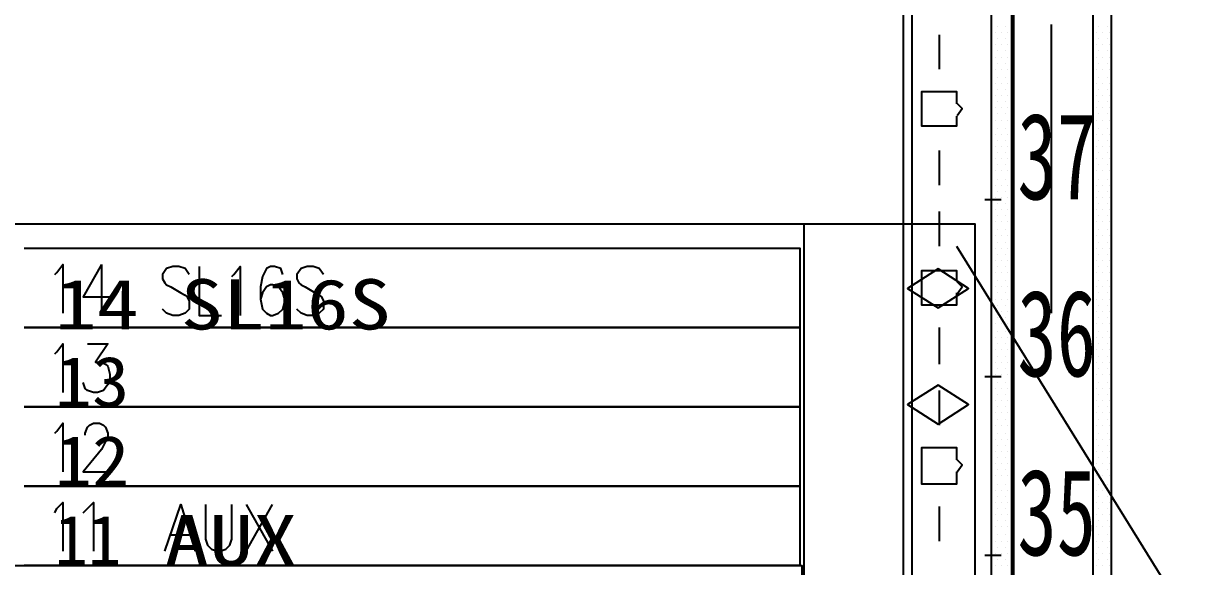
# Model space of a CAD drawing. Header units: metres. Extents: x 17 to 1264, y 17 to 859.
# Drawn here: x 474 to 556, y 524.8 to 563.3 of the extents above; entities that cross this region are included whole.
import ezdxf

# ---------------------------------------------------------------- set-up
doc = ezdxf.new("R2010")
doc.units = ezdxf.units.M
for name, color, linetype in [('LINES', 7, 'Continuous'), ('POLYLINES', 4, 'Continuous'), ('RECTS', 7, 'Continuous'), ('TEXTS', 3, 'Continuous')]:
    doc.layers.add(name, color=color, linetype=linetype)

msp = doc.modelspace()

# ---------------------------------------------------------------- linework, layer by layer
at = {"layer": 'LINES'}
for p, q in [((536.25, 96.77), (536.25, 692.06)), ((542.87, 563.04), (542.87, 563.04)), ((543.45, 563.04), (543.45, 563.04)), ((543.88, 563.04), (543.88, 563.04)), ((546.69, 563.18), (546.69, 542.74)), ((549.64, 563.04), (549.64, 563.04)), ((550.07, 563.04), (550.07, 563.04)), ((550.65, 563.04), (550.65, 563.04)), ((538.77, 562.46), (538.77, 560.02)), ((542.73, 562.61), (542.73, 562.61)), ((542.87, 562.18), (542.87, 562.18)), ((543.16, 562.61), (543.16, 562.61)), ((543.45, 562.18), (543.45, 562.18)), ((543.59, 562.61), (543.59, 562.61)), ((543.88, 562.18), (543.88, 562.18)), ((549.64, 562.18), (549.64, 562.18)), ((549.93, 562.61), (549.93, 562.61)), ((550.07, 562.18), (550.07, 562.18)), ((550.36, 562.61), (550.36, 562.61)), ((550.65, 562.18), (550.65, 562.18)), ((550.79, 562.61), (550.79, 562.61)), ((542.73, 561.74), (542.73, 561.74)), ((542.87, 561.31), (542.87, 561.31)), ((543.16, 561.74), (543.16, 561.74)), ((543.45, 561.31), (543.45, 561.31)), ((543.59, 561.74), (543.59, 561.74)), ((543.88, 561.31), (543.88, 561.31)), ((549.64, 561.31), (549.64, 561.31)), ((549.93, 561.74), (549.93, 561.74)), ((550.07, 561.31), (550.07, 561.31)), ((550.36, 561.74), (550.36, 561.74)), ((550.65, 561.31), (550.65, 561.31)), ((550.79, 561.74), (550.79, 561.74)), ((542.73, 560.88), (542.73, 560.88)), ((542.87, 560.45), (542.87, 560.45)), ((543.16, 560.88), (543.16, 560.88)), ((543.45, 560.45), (543.45, 560.45)), ((543.59, 560.88), (543.59, 560.88)), ((543.88, 560.45), (543.88, 560.45)), ((549.64, 560.45), (549.64, 560.45)), ((549.93, 560.88), (549.93, 560.88)), ((550.07, 560.45), (550.07, 560.45)), ((550.36, 560.88), (550.36, 560.88)), ((550.65, 560.45), (550.65, 560.45)), ((550.79, 560.88), (550.79, 560.88)), ((542.73, 560.02), (542.73, 560.02)), ((543.16, 560.02), (543.16, 560.02)), ((543.59, 560.02), (543.59, 560.02)), ((549.93, 560.02), (549.93, 560.02)), ((550.36, 560.02), (550.36, 560.02)), ((550.79, 560.02), (550.79, 560.02)), ((542.73, 559.01), (542.73, 559.01)), ((542.87, 559.44), (542.87, 559.44)), ((543.16, 559.01), (543.16, 559.01)), ((543.45, 559.44), (543.45, 559.44)), ((543.59, 559.01), (543.59, 559.01)), ((543.88, 559.44), (543.88, 559.44)), ((549.64, 559.44), (549.64, 559.44)), ((549.93, 559.01), (549.93, 559.01)), ((550.07, 559.44), (550.07, 559.44)), ((550.36, 559.01), (550.36, 559.01)), ((550.65, 559.44), (550.65, 559.44)), ((550.79, 559.01), (550.79, 559.01)), ((542.73, 558.14), (542.73, 558.14)), ((542.87, 558.58), (542.87, 558.58)), ((543.16, 558.14), (543.16, 558.14)), ((543.45, 558.58), (543.45, 558.58)), ((543.59, 558.14), (543.59, 558.14)), ((543.88, 558.58), (543.88, 558.58)), ((549.64, 558.58), (549.64, 558.58)), ((549.93, 558.14), (549.93, 558.14)), ((550.07, 558.58), (550.07, 558.58)), ((550.36, 558.14), (550.36, 558.14)), ((550.65, 558.58), (550.65, 558.58)), ((550.79, 558.14), (550.79, 558.14)), ((542.73, 557.28), (542.73, 557.28)), ((542.87, 557.71), (542.87, 557.71)), ((543.16, 557.28), (543.16, 557.28)), ((543.45, 557.71), (543.45, 557.71)), ((543.59, 557.28), (543.59, 557.28)), ((543.88, 557.71), (543.88, 557.71)), ((549.64, 557.71), (549.64, 557.71)), ((549.93, 557.28), (549.93, 557.28)), ((550.07, 557.71), (550.07, 557.71)), ((550.36, 557.28), (550.36, 557.28)), ((550.65, 557.71), (550.65, 557.71)), ((550.79, 557.28), (550.79, 557.28)), ((542.73, 556.42), (542.73, 556.42)), ((542.87, 556.85), (542.87, 556.85)), ((543.16, 556.42), (543.16, 556.42)), ((543.45, 556.85), (543.45, 556.85)), ((543.59, 556.42), (543.59, 556.42)), ((543.88, 556.85), (543.88, 556.85)), ((549.64, 556.85), (549.64, 556.85)), ((549.93, 556.42), (549.93, 556.42)), ((550.07, 556.85), (550.07, 556.85)), ((550.36, 556.42), (550.36, 556.42)), ((550.65, 556.85), (550.65, 556.85)), ((550.79, 556.42), (550.79, 556.42)), ((542.73, 555.41), (542.73, 555.41)), ((542.87, 555.84), (542.87, 555.84)), ((543.16, 555.41), (543.16, 555.41)), ((543.45, 555.84), (543.45, 555.84)), ((543.59, 555.41), (543.59, 555.41)), ((543.88, 555.84), (543.88, 555.84)), ((549.64, 555.84), (549.64, 555.84)), ((549.93, 555.41), (549.93, 555.41)), ((550.07, 555.84), (550.07, 555.84)), ((550.36, 555.41), (550.36, 555.41)), ((550.65, 555.84), (550.65, 555.84)), ((550.79, 555.41), (550.79, 555.41)), ((542.87, 554.98), (542.87, 554.98)), ((543.45, 554.98), (543.45, 554.98)), ((543.88, 554.98), (543.88, 554.98)), ((549.64, 554.98), (549.64, 554.98)), ((550.07, 554.98), (550.07, 554.98)), ((550.65, 554.98), (550.65, 554.98)), ((538.77, 554.26), (538.77, 551.81)), ((542.73, 554.54), (542.73, 554.54)), ((542.87, 554.11), (542.87, 554.11)), ((543.16, 554.54), (543.16, 554.54)), ((543.45, 554.11), (543.45, 554.11)), ((543.59, 554.54), (543.59, 554.54)), ((543.88, 554.11), (543.88, 554.11)), ((549.64, 554.11), (549.64, 554.11)), ((549.93, 554.54), (549.93, 554.54)), ((550.07, 554.11), (550.07, 554.11)), ((550.36, 554.54), (550.36, 554.54)), ((550.65, 554.11), (550.65, 554.11)), ((550.79, 554.54), (550.79, 554.54)), ((542.73, 553.68), (542.73, 553.68)), ((542.87, 553.25), (542.87, 553.25)), ((543.16, 553.68), (543.16, 553.68)), ((543.45, 553.25), (543.45, 553.25)), ((543.59, 553.68), (543.59, 553.68)), ((543.88, 553.25), (543.88, 553.25)), ((549.64, 553.25), (549.64, 553.25)), ((549.93, 553.68), (549.93, 553.68)), ((550.07, 553.25), (550.07, 553.25)), ((550.36, 553.68), (550.36, 553.68)), ((550.65, 553.25), (550.65, 553.25)), ((550.79, 553.68), (550.79, 553.68)), ((542.73, 552.82), (542.73, 552.82)), ((542.87, 552.24), (542.87, 552.24)), ((543.16, 552.82), (543.16, 552.82)), ((543.45, 552.24), (543.45, 552.24)), ((543.59, 552.82), (543.59, 552.82)), ((543.88, 552.24), (543.88, 552.24)), ((549.64, 552.24), (549.64, 552.24)), ((549.93, 552.82), (549.93, 552.82)), ((550.07, 552.24), (550.07, 552.24)), ((550.36, 552.82), (550.36, 552.82)), ((550.65, 552.24), (550.65, 552.24)), ((550.79, 552.82), (550.79, 552.82)), ((542.73, 551.81), (542.73, 551.81)), ((542.87, 551.38), (542.87, 551.38)), ((543.16, 551.81), (543.16, 551.81)), ((543.45, 551.38), (543.45, 551.38)), ((543.59, 551.81), (543.59, 551.81)), ((543.88, 551.38), (543.88, 551.38)), ((549.64, 551.38), (549.64, 551.38)), ((549.93, 551.81), (549.93, 551.81)), ((550.07, 551.38), (550.07, 551.38)), ((550.36, 551.81), (550.36, 551.81)), ((550.65, 551.38), (550.65, 551.38)), ((550.79, 551.81), (550.79, 551.81)), ((542.01, 550.8), (543.16, 550.8)), ((542.73, 550.94), (542.73, 550.94)), ((542.87, 550.51), (542.87, 550.51)), ((543.16, 550.94), (543.16, 550.94)), ((543.45, 550.51), (543.45, 550.51)), ((543.59, 550.94), (543.59, 550.94)), ((543.88, 550.51), (543.88, 550.51)), ((549.64, 550.51), (549.64, 550.51)), ((549.93, 550.94), (549.93, 550.94)), ((550.07, 550.51), (550.07, 550.51)), ((550.36, 550.94), (550.36, 550.94)), ((550.65, 550.51), (550.65, 550.51)), ((550.79, 550.94), (550.79, 550.94)), ((538.77, 549.94), (538.77, 547.49)), ((542.73, 550.08), (542.73, 550.08)), ((543.16, 550.08), (543.16, 550.08)), ((543.59, 550.08), (543.59, 550.08)), ((549.93, 550.08), (549.93, 550.08)), ((550.36, 550.08), (550.36, 550.08)), ((550.79, 550.08), (550.79, 550.08)), ((542.73, 549.22), (542.73, 549.22)), ((542.87, 549.65), (542.87, 549.65)), ((543.16, 549.22), (543.16, 549.22)), ((543.45, 549.65), (543.45, 549.65)), ((543.59, 549.22), (543.59, 549.22)), ((543.88, 549.65), (543.88, 549.65)), ((549.64, 549.65), (549.64, 549.65)), ((549.93, 549.22), (549.93, 549.22)), ((550.07, 549.65), (550.07, 549.65)), ((550.36, 549.22), (550.36, 549.22)), ((550.65, 549.65), (550.65, 549.65)), ((550.79, 549.22), (550.79, 549.22)), ((542.73, 548.21), (542.73, 548.21)), ((542.87, 548.64), (542.87, 548.64)), ((543.16, 548.21), (543.16, 548.21)), ((543.45, 548.64), (543.45, 548.64)), ((543.59, 548.21), (543.59, 548.21)), ((543.88, 548.64), (543.88, 548.64)), ((549.64, 548.64), (549.64, 548.64)), ((549.93, 548.21), (549.93, 548.21)), ((550.07, 548.64), (550.07, 548.64)), ((550.36, 548.21), (550.36, 548.21)), ((550.65, 548.64), (550.65, 548.64)), ((550.79, 548.21), (550.79, 548.21)), ((539.99, 547.49), (599.18, 452.02)), ((542.73, 547.34), (542.73, 547.34)), ((542.87, 547.78), (542.87, 547.78)), ((543.16, 547.34), (543.16, 547.34)), ((543.45, 547.78), (543.45, 547.78)), ((543.59, 547.34), (543.59, 547.34)), ((543.88, 547.78), (543.88, 547.78)), ((549.64, 547.78), (549.64, 547.78)), ((549.93, 547.34), (549.93, 547.34)), ((550.07, 547.78), (550.07, 547.78)), ((550.36, 547.34), (550.36, 547.34)), ((550.65, 547.78), (550.65, 547.78)), ((550.79, 547.34), (550.79, 547.34)), ((542.73, 546.48), (542.73, 546.48)), ((542.87, 546.91), (542.87, 546.91)), ((543.16, 546.48), (543.16, 546.48)), ((543.45, 546.91), (543.45, 546.91)), ((543.59, 546.48), (543.59, 546.48)), ((543.88, 546.91), (543.88, 546.91)), ((549.64, 546.91), (549.64, 546.91)), ((549.93, 546.48), (549.93, 546.48)), ((550.07, 546.91), (550.07, 546.91)), ((550.36, 546.48), (550.36, 546.48)), ((550.65, 546.91), (550.65, 546.91)), ((550.79, 546.48), (550.79, 546.48)), ((479.51, 546.19), (479.51, 542.74)), ((542.73, 545.62), (542.73, 545.62)), ((542.87, 546.05), (542.87, 546.05)), ((543.16, 545.62), (543.16, 545.62)), ((543.45, 546.05), (543.45, 546.05)), ((543.59, 545.62), (543.59, 545.62)), ((543.88, 546.05), (543.88, 546.05)), ((549.64, 546.05), (549.64, 546.05)), ((549.93, 545.62), (549.93, 545.62)), ((550.07, 546.05), (550.07, 546.05)), ((550.36, 545.62), (550.36, 545.62)), ((550.65, 546.05), (550.65, 546.05)), ((550.79, 545.62), (550.79, 545.62)), ((542.87, 545.04), (542.87, 545.04)), ((543.45, 545.04), (543.45, 545.04)), ((543.88, 545.04), (543.88, 545.04)), ((549.64, 545.04), (549.64, 545.04)), ((550.07, 545.04), (550.07, 545.04)), ((550.65, 545.04), (550.65, 545.04)), ((542.73, 544.61), (542.73, 544.61)), ((542.87, 544.18), (542.87, 544.18)), ((543.16, 544.61), (543.16, 544.61)), ((543.45, 544.18), (543.45, 544.18)), ((543.59, 544.61), (543.59, 544.61)), ((543.88, 544.18), (543.88, 544.18)), ((549.64, 544.18), (549.64, 544.18)), ((549.93, 544.61), (549.93, 544.61)), ((550.07, 544.18), (550.07, 544.18)), ((550.36, 544.61), (550.36, 544.61)), ((550.65, 544.18), (550.65, 544.18)), ((550.79, 544.61), (550.79, 544.61)), ((542.73, 543.74), (542.73, 543.74)), ((542.87, 543.31), (542.87, 543.31)), ((543.16, 543.74), (543.16, 543.74)), ((543.45, 543.31), (543.45, 543.31)), ((543.59, 543.74), (543.59, 543.74)), ((543.88, 543.31), (543.88, 543.31)), ((549.64, 543.31), (549.64, 543.31)), ((549.93, 543.74), (549.93, 543.74)), ((550.07, 543.31), (550.07, 543.31)), ((550.36, 543.74), (550.36, 543.74)), ((550.65, 543.31), (550.65, 543.31)), ((550.79, 543.74), (550.79, 543.74)), ((542.73, 542.88), (542.73, 542.88)), ((542.87, 542.45), (542.87, 542.45)), ((543.16, 542.88), (543.16, 542.88)), ((543.45, 542.45), (543.45, 542.45)), ((543.59, 542.88), (543.59, 542.88)), ((543.88, 542.45), (543.88, 542.45)), ((549.64, 542.45), (549.64, 542.45)), ((549.93, 542.88), (549.93, 542.88)), ((550.07, 542.45), (550.07, 542.45)), ((550.36, 542.88), (550.36, 542.88)), ((550.65, 542.45), (550.65, 542.45)), ((550.79, 542.88), (550.79, 542.88)), ((538.77, 541.73), (538.77, 539.14)), ((542.73, 542.02), (542.73, 542.02)), ((543.16, 542.02), (543.16, 542.02)), ((543.59, 542.02), (543.59, 542.02)), ((549.93, 542.02), (549.93, 542.02)), ((550.36, 542.02), (550.36, 542.02)), ((550.79, 542.02), (550.79, 542.02)), ((542.73, 541.01), (542.73, 541.01)), ((542.87, 541.44), (542.87, 541.44)), ((543.16, 541.01), (543.16, 541.01)), ((543.45, 541.44), (543.45, 541.44)), ((543.59, 541.01), (543.59, 541.01)), ((543.88, 541.44), (543.88, 541.44)), ((549.64, 541.44), (549.64, 541.44)), ((549.93, 541.01), (549.93, 541.01)), ((550.07, 541.44), (550.07, 541.44)), ((550.36, 541.01), (550.36, 541.01)), ((550.65, 541.44), (550.65, 541.44)), ((550.79, 541.01), (550.79, 541.01)), ((542.73, 540.14), (542.73, 540.14)), ((542.87, 540.58), (542.87, 540.58)), ((543.16, 540.14), (543.16, 540.14)), ((543.45, 540.58), (543.45, 540.58)), ((543.59, 540.14), (543.59, 540.14)), ((543.88, 540.58), (543.88, 540.58)), ((549.64, 540.58), (549.64, 540.58)), ((549.93, 540.14), (549.93, 540.14)), ((550.07, 540.58), (550.07, 540.58)), ((550.36, 540.14), (550.36, 540.14)), ((550.65, 540.58), (550.65, 540.58)), ((550.79, 540.14), (550.79, 540.14)), ((542.73, 539.28), (542.73, 539.28)), ((542.87, 539.71), (542.87, 539.71)), ((543.16, 539.28), (543.16, 539.28)), ((543.45, 539.71), (543.45, 539.71)), ((543.59, 539.28), (543.59, 539.28)), ((543.88, 539.71), (543.88, 539.71)), ((549.64, 539.71), (549.64, 539.71)), ((549.93, 539.28), (549.93, 539.28)), ((550.07, 539.71), (550.07, 539.71)), ((550.36, 539.28), (550.36, 539.28)), ((550.65, 539.71), (550.65, 539.71)), ((550.79, 539.28), (550.79, 539.28)), ((542.01, 538.27), (543.16, 538.27)), ((542.73, 538.42), (542.73, 538.42)), ((542.87, 538.85), (542.87, 538.85)), ((543.16, 538.42), (543.16, 538.42)), ((543.45, 538.85), (543.45, 538.85)), ((543.59, 538.42), (543.59, 538.42)), ((543.88, 538.85), (543.88, 538.85)), ((549.64, 538.85), (549.64, 538.85)), ((549.93, 538.42), (549.93, 538.42)), ((550.07, 538.85), (550.07, 538.85)), ((550.36, 538.42), (550.36, 538.42)), ((550.65, 538.85), (550.65, 538.85)), ((550.79, 538.42), (550.79, 538.42)), ((542.73, 537.41), (542.73, 537.41)), ((542.87, 537.84), (542.87, 537.84)), ((543.16, 537.41), (543.16, 537.41)), ((543.45, 537.84), (543.45, 537.84)), ((543.59, 537.41), (543.59, 537.41)), ((543.88, 537.84), (543.88, 537.84)), ((549.64, 537.84), (549.64, 537.84)), ((549.93, 537.41), (549.93, 537.41)), ((550.07, 537.84), (550.07, 537.84)), ((550.36, 537.41), (550.36, 537.41)), ((550.65, 537.84), (550.65, 537.84)), ((550.79, 537.41), (550.79, 537.41)), ((538.77, 537.26), (538.77, 534.82)), ((542.73, 536.54), (542.73, 536.54)), ((542.87, 536.98), (542.87, 536.98)), ((543.16, 536.54), (543.16, 536.54)), ((543.45, 536.98), (543.45, 536.98)), ((543.59, 536.54), (543.59, 536.54)), ((543.88, 536.98), (543.88, 536.98)), ((549.64, 536.98), (549.64, 536.98)), ((549.93, 536.54), (549.93, 536.54)), ((550.07, 536.98), (550.07, 536.98)), ((550.36, 536.54), (550.36, 536.54)), ((550.65, 536.98), (550.65, 536.98)), ((550.79, 536.54), (550.79, 536.54)), ((542.87, 536.11), (542.87, 536.11)), ((543.45, 536.11), (543.45, 536.11)), ((543.88, 536.11), (543.88, 536.11)), ((549.64, 536.11), (549.64, 536.11)), ((550.07, 536.11), (550.07, 536.11)), ((550.65, 536.11), (550.65, 536.11)), ((542.73, 535.68), (542.73, 535.68)), ((542.87, 535.25), (542.87, 535.25)), ((543.16, 535.68), (543.16, 535.68)), ((543.45, 535.25), (543.45, 535.25)), ((543.59, 535.68), (543.59, 535.68)), ((543.88, 535.25), (543.88, 535.25)), ((549.64, 535.25), (549.64, 535.25)), ((549.93, 535.68), (549.93, 535.68)), ((550.07, 535.25), (550.07, 535.25)), ((550.36, 535.68), (550.36, 535.68)), ((550.65, 535.25), (550.65, 535.25)), ((550.79, 535.68), (550.79, 535.68)), ((542.73, 534.82), (542.73, 534.82)), ((542.87, 534.24), (542.87, 534.24)), ((543.16, 534.82), (543.16, 534.82)), ((543.45, 534.24), (543.45, 534.24)), ((543.59, 534.82), (543.59, 534.82)), ((543.88, 534.24), (543.88, 534.24)), ((549.64, 534.24), (549.64, 534.24)), ((549.93, 534.82), (549.93, 534.82)), ((550.07, 534.24), (550.07, 534.24)), ((550.36, 534.82), (550.36, 534.82)), ((550.65, 534.24), (550.65, 534.24)), ((550.79, 534.82), (550.79, 534.82)), ((542.73, 533.81), (542.73, 533.81)), ((542.87, 533.38), (542.87, 533.38)), ((543.16, 533.81), (543.16, 533.81)), ((543.45, 533.38), (543.45, 533.38)), ((543.59, 533.81), (543.59, 533.81)), ((543.88, 533.38), (543.88, 533.38)), ((549.64, 533.38), (549.64, 533.38)), ((549.93, 533.81), (549.93, 533.81)), ((550.07, 533.38), (550.07, 533.38)), ((550.36, 533.81), (550.36, 533.81)), ((550.65, 533.38), (550.65, 533.38)), ((550.79, 533.81), (550.79, 533.81)), ((542.73, 532.94), (542.73, 532.94)), ((542.87, 532.51), (542.87, 532.51)), ((543.16, 532.94), (543.16, 532.94)), ((543.45, 532.51), (543.45, 532.51)), ((543.59, 532.94), (543.59, 532.94)), ((543.88, 532.51), (543.88, 532.51)), ((549.64, 532.51), (549.64, 532.51)), ((549.93, 532.94), (549.93, 532.94)), ((550.07, 532.51), (550.07, 532.51)), ((550.36, 532.94), (550.36, 532.94)), ((550.65, 532.51), (550.65, 532.51)), ((550.79, 532.94), (550.79, 532.94)), ((542.73, 532.08), (542.73, 532.08)), ((542.87, 531.65), (542.87, 531.65)), ((543.16, 532.08), (543.16, 532.08)), ((543.45, 531.65), (543.45, 531.65)), ((543.59, 532.08), (543.59, 532.08)), ((543.88, 531.65), (543.88, 531.65)), ((549.64, 531.65), (549.64, 531.65)), ((549.93, 532.08), (549.93, 532.08)), ((550.07, 531.65), (550.07, 531.65)), ((550.36, 532.08), (550.36, 532.08)), ((550.65, 531.65), (550.65, 531.65)), ((550.79, 532.08), (550.79, 532.08)), ((542.73, 531.22), (542.73, 531.22)), ((543.16, 531.22), (543.16, 531.22)), ((543.59, 531.22), (543.59, 531.22)), ((549.93, 531.22), (549.93, 531.22)), ((550.36, 531.22), (550.36, 531.22)), ((550.79, 531.22), (550.79, 531.22)), ((542.73, 530.21), (542.73, 530.21)), ((542.87, 530.64), (542.87, 530.64)), ((543.16, 530.21), (543.16, 530.21)), ((543.45, 530.64), (543.45, 530.64)), ((543.59, 530.21), (543.59, 530.21)), ((543.88, 530.64), (543.88, 530.64)), ((549.64, 530.64), (549.64, 530.64)), ((549.93, 530.21), (549.93, 530.21)), ((550.07, 530.64), (550.07, 530.64)), ((550.36, 530.21), (550.36, 530.21)), ((550.65, 530.64), (550.65, 530.64)), ((550.79, 530.21), (550.79, 530.21)), ((489.74, 525.89), (491.61, 529.2)), ((489.74, 529.2), (491.61, 525.89)), ((542.73, 529.34), (542.73, 529.34)), ((542.87, 529.78), (542.87, 529.78)), ((543.16, 529.34), (543.16, 529.34)), ((543.45, 529.78), (543.45, 529.78)), ((543.59, 529.34), (543.59, 529.34)), ((543.88, 529.78), (543.88, 529.78)), ((549.64, 529.78), (549.64, 529.78)), ((549.93, 529.34), (549.93, 529.34)), ((550.07, 529.78), (550.07, 529.78)), ((550.36, 529.34), (550.36, 529.34)), ((550.65, 529.78), (550.65, 529.78)), ((550.79, 529.34), (550.79, 529.34)), ((538.77, 529.06), (538.77, 526.61)), ((542.73, 528.48), (542.73, 528.48)), ((542.87, 528.91), (542.87, 528.91)), ((543.16, 528.48), (543.16, 528.48)), ((543.45, 528.91), (543.45, 528.91)), ((543.59, 528.48), (543.59, 528.48)), ((543.88, 528.91), (543.88, 528.91)), ((549.64, 528.91), (549.64, 528.91)), ((549.93, 528.48), (549.93, 528.48)), ((550.07, 528.91), (550.07, 528.91)), ((550.36, 528.48), (550.36, 528.48)), ((550.65, 528.91), (550.65, 528.91)), ((550.79, 528.48), (550.79, 528.48)), ((542.73, 527.62), (542.73, 527.62)), ((542.87, 528.05), (542.87, 528.05)), ((543.16, 527.62), (543.16, 527.62)), ((543.45, 528.05), (543.45, 528.05)), ((543.59, 527.62), (543.59, 527.62)), ((543.88, 528.05), (543.88, 528.05)), ((549.64, 528.05), (549.64, 528.05)), ((549.93, 527.62), (549.93, 527.62)), ((550.07, 528.05), (550.07, 528.05)), ((550.36, 527.62), (550.36, 527.62)), ((550.65, 528.05), (550.65, 528.05)), ((550.79, 527.62), (550.79, 527.62)), ((484.41, 527.04), (485.71, 527.04)), ((542.87, 527.04), (542.87, 527.04)), ((543.45, 527.04), (543.45, 527.04)), ((543.88, 527.04), (543.88, 527.04)), ((549.64, 527.04), (549.64, 527.04)), ((550.07, 527.04), (550.07, 527.04)), ((550.65, 527.04), (550.65, 527.04)), ((542.73, 526.61), (542.73, 526.61)), ((542.87, 526.18), (542.87, 526.18)), ((543.16, 526.61), (543.16, 526.61)), ((543.45, 526.18), (543.45, 526.18)), ((543.59, 526.61), (543.59, 526.61)), ((543.88, 526.18), (543.88, 526.18)), ((549.64, 526.18), (549.64, 526.18)), ((549.93, 526.61), (549.93, 526.61)), ((550.07, 526.18), (550.07, 526.18)), ((550.36, 526.61), (550.36, 526.61)), ((550.65, 526.18), (550.65, 526.18)), ((550.79, 526.61), (550.79, 526.61)), ((542.01, 525.6), (543.16, 525.6)), ((542.73, 525.74), (542.73, 525.74)), ((542.87, 525.31), (542.87, 525.31)), ((543.16, 525.74), (543.16, 525.74)), ((543.45, 525.31), (543.45, 525.31)), ((543.59, 525.74), (543.59, 525.74)), ((543.88, 525.31), (543.88, 525.31)), ((549.64, 525.31), (549.64, 525.31)), ((549.93, 525.74), (549.93, 525.74)), ((550.07, 525.31), (550.07, 525.31)), ((550.36, 525.74), (550.36, 525.74)), ((550.65, 525.31), (550.65, 525.31)), ((550.79, 525.74), (550.79, 525.74)), ((542.73, 524.88), (542.73, 524.88)), ((543.16, 524.88), (543.16, 524.88)), ((543.59, 524.88), (543.59, 524.88)), ((549.93, 524.88), (549.93, 524.88)), ((550.36, 524.88), (550.36, 524.88)), ((550.79, 524.88), (550.79, 524.88))]:
    msp.add_line(p, q, dxfattribs=at)
at = {"layer": 'POLYLINES'}
for points in [[(544.03, 693.65), (544.03, 550.08), (544.03, 96.77)], [(544.03, 693.65), (544.03, 550.08), (544.03, 96.77)], [(536.83, 674.78), (536.83, 535.82), (536.83, 96.77)], [(539.99, 556.7), (539.99, 555.98), (537.55, 555.98), (537.55, 558.43), (539.99, 558.43), (539.99, 557.57)], [(540.05, 556.74), (540.41, 557.23), (540.05, 557.59)], [(476.2, 545.47), (476.35, 545.62), (476.78, 546.19), (476.78, 542.74)], [(479.51, 546.19), (478.22, 543.89), (480.23, 543.89)], [(485.71, 545.47), (485.42, 545.9), (484.99, 546.05), (484.55, 546.05), (484.12, 545.9), (483.83, 545.47), (483.83, 545.18), (483.98, 544.9), (484.12, 544.75), (484.41, 544.61), (485.13, 544.18), (485.42, 544.03), (485.56, 543.89), (485.71, 543.6), (485.71, 543.02), (485.42, 542.74), (484.99, 542.59), (484.55, 542.59), (484.12, 542.74), (483.83, 543.02)], [(486.43, 546.05), (486.43, 542.59), (488.01, 542.59)], [(488.73, 545.33), (488.87, 545.47), (489.31, 546.05), (489.31, 542.59)], [(492.33, 545.47), (492.19, 545.9), (491.75, 546.05), (491.47, 546.05), (491.18, 545.9), (490.89, 545.33), (490.75, 544.61), (490.75, 543.74), (490.89, 543.02), (491.18, 542.74), (491.47, 542.59), (491.61, 542.59), (492.04, 542.74), (492.33, 543.02), (492.47, 543.6), (492.47, 543.74), (492.33, 544.18), (492.04, 544.61), (491.61, 544.75), (491.47, 544.75), (491.18, 544.61), (490.89, 544.18), (490.75, 543.74)], [(495.21, 545.47), (494.92, 545.9), (494.49, 546.05), (494.06, 546.05), (493.63, 545.9), (493.34, 545.47), (493.34, 545.18), (493.48, 544.9), (493.63, 544.75), (493.91, 544.61), (494.63, 544.18), (494.92, 544.03), (495.07, 543.89), (495.21, 543.6), (495.21, 543.02), (494.92, 542.74), (494.49, 542.59), (494.06, 542.59), (493.63, 542.74), (493.34, 543.02)], [(536.53, 544.5), (538.69, 543.13), (540.84, 544.5), (538.69, 545.88), (536.53, 544.5), (536.53, 544.5)], [(539.99, 544.18), (539.99, 543.31), (537.55, 543.31), (537.55, 545.76), (539.99, 545.76), (539.99, 545.04)], [(540.05, 544.12), (540.41, 544.62), (540.05, 544.97)], [(476.2, 539.86), (476.35, 540), (476.78, 540.58), (476.78, 537.12)], [(478.51, 540.58), (479.95, 540.58), (479.08, 539.28), (479.51, 539.28), (479.8, 539.14), (479.95, 538.99), (480.09, 538.42), (480.09, 538.13), (479.95, 537.7), (479.66, 537.26), (479.23, 537.12), (478.94, 537.12), (478.51, 537.26), (478.36, 537.41), (478.22, 537.84)], [(536.53, 536.27), (538.69, 534.89), (540.84, 536.27), (538.69, 537.64), (536.53, 536.27), (536.53, 536.27)], [(476.2, 534.24), (476.35, 534.38), (476.78, 534.96), (476.78, 531.5)], [(478.36, 534.1), (478.36, 534.24), (478.51, 534.67), (478.65, 534.82), (478.94, 534.96), (479.37, 534.96), (479.66, 534.82), (479.8, 534.67), (479.95, 534.24), (479.95, 533.95), (479.8, 533.66), (479.51, 533.09), (478.22, 531.5), (480.09, 531.5)], [(539.99, 531.5), (539.99, 530.64), (537.55, 530.64), (537.55, 533.23), (539.99, 533.23), (539.99, 532.37)], [(540.05, 531.51), (540.41, 532.01), (540.05, 532.36)], [(476.2, 528.62), (476.35, 528.91), (476.78, 529.34), (476.78, 525.89)], [(478.22, 528.62), (478.51, 528.91), (478.94, 529.34), (478.94, 525.89)], [(483.98, 525.89), (485.13, 529.2), (486.14, 525.89)], [(486.86, 529.2), (486.86, 526.75), (487, 526.32), (487.29, 526.03), (487.72, 525.89), (487.87, 525.89), (488.3, 526.03), (488.59, 526.32), (488.73, 526.75), (488.73, 529.2)]]:
    msp.add_lwpolyline(points, dxfattribs=at)
at = {"layer": 'RECTS'}
for points in [[(380.87, 707.9), (550.94, 707.9), (550.94, 84.24), (380.87, 84.24)], [(382.31, 706.46), (549.64, 706.46), (549.64, 85.68), (382.31, 85.68)], [(388.07, 693.65), (543.88, 693.65), (543.88, 95.33), (388.07, 95.33)], [(389.37, 692.06), (542.44, 692.06), (542.44, 96.77), (389.37, 96.77)], [(403.91, 549.07), (529.19, 549.07), (529.19, 486.43), (403.91, 486.43)], [(403.91, 549.07), (529.19, 549.07), (529.19, 486.43), (403.91, 486.43)], [(529.19, 549.07), (541.29, 549.07), (541.29, 486.43), (529.19, 486.43)], [(474.04, 547.34), (528.91, 547.34), (528.91, 541.73), (474.04, 541.73)], [(474.04, 541.73), (528.91, 541.73), (528.91, 536.11), (474.04, 536.11)], [(474.04, 536.11), (528.91, 536.11), (528.91, 530.5), (474.04, 530.5)], [(474.04, 530.5), (528.91, 530.5), (528.91, 524.88), (474.04, 524.88)], [(418.89, 524.88), (529.05, 524.88), (529.05, 517.82), (418.89, 517.82)]]:
    msp.add_lwpolyline(points, dxfattribs=at)

# ---------------------------------------------------------------- texts
at = {"layer": 'TEXTS'}
for s, height, width, p in [('37', 6.13, 0.666667, (544.31, 550.8)), ('14 SL16S', 3.56, 1.227181, (476.2, 541.59)), ('36', 6.13, 0.666667, (544.31, 538.27)), ('13', 3.56, 1.090475, (476.2, 536.12)), ('12', 3.56, 1.090475, (476.2, 530.51)), ('35', 6.13, 0.666667, (544.31, 525.6)), ('11', 3.56, 0.969311, (476.2, 524.89)), ('AUX', 3.56, 1.292673, (483.98, 524.89))]:
    msp.add_text(s, height=height, dxfattribs=dict(at, width=width)).set_placement(p)

doc.saveas('drawing.dxf')
